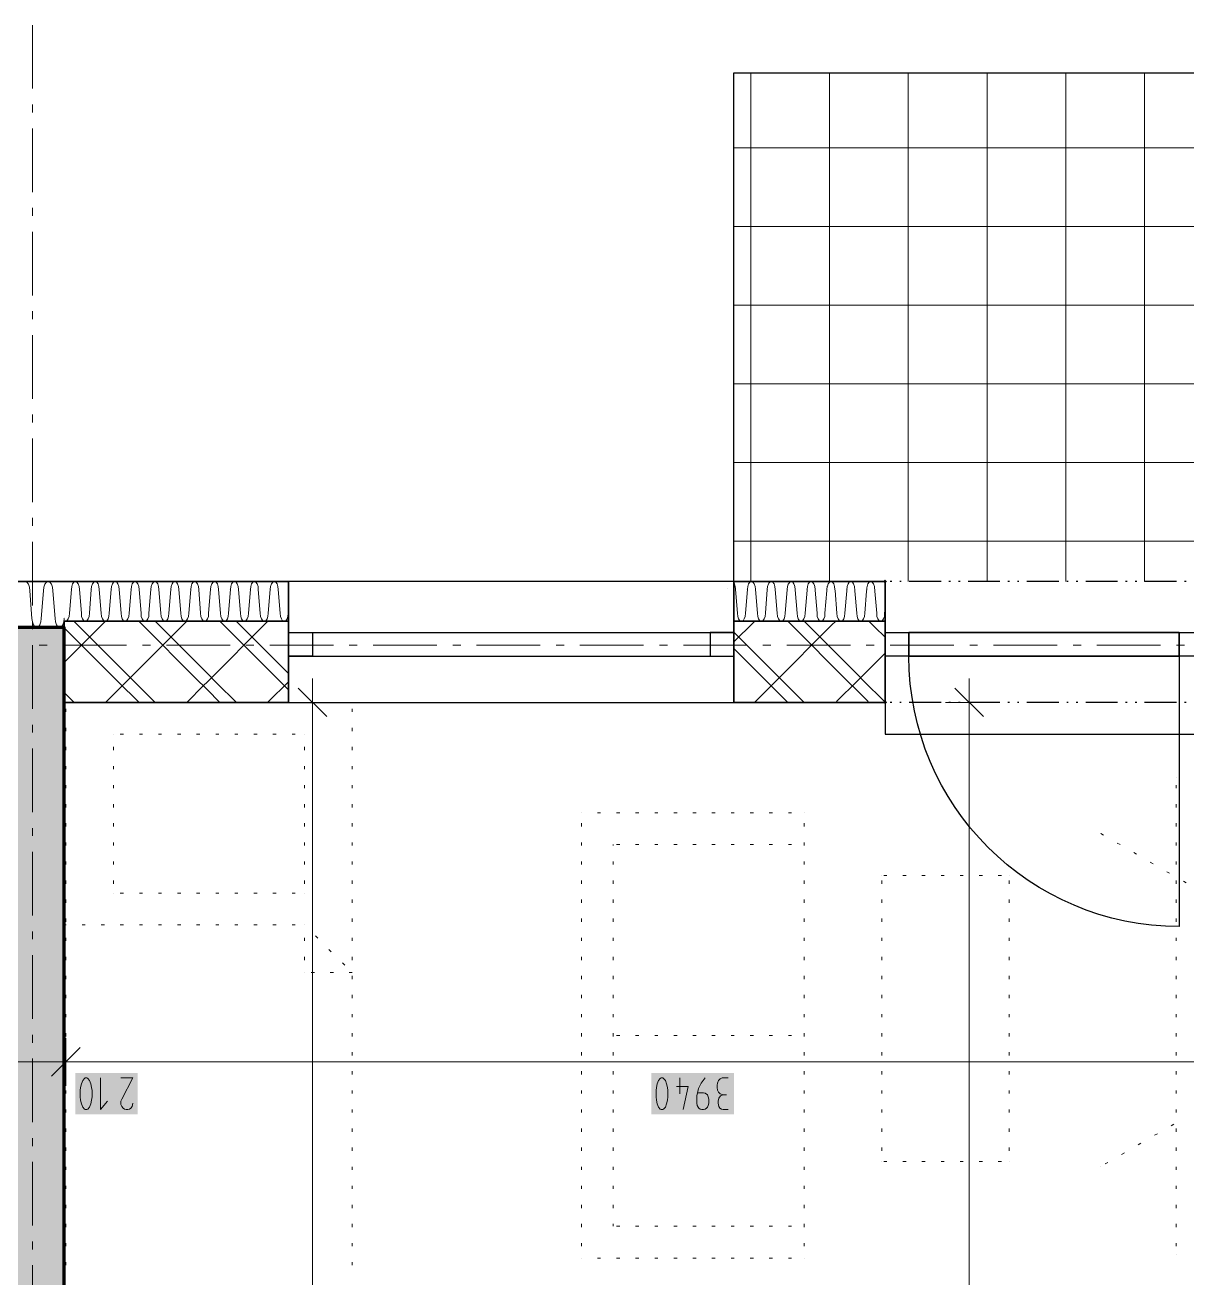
# Model space of a CAD drawing. Header units: millimetres. Extents: x 0 to 594, y 0 to 420.
# Drawn here: x 415.2 to 452.63, y 301.5 to 341.89 of the extents above; entities that cross this region are included whole.
import ezdxf

# ---------------------------------------------------------------- set-up
doc = ezdxf.new("R2010")
doc.units = ezdxf.units.MM
doc.header["$LTSCALE"] = 8
for name, color, linetype in [('PDF_Dvere', 7, 'Continuous'), ('PDF_Koty delkove', 7, 'Continuous'), ('PDF_Nabytek', 7, 'Continuous'), ('PDF_Obecne 0.25', 7, 'Continuous'), ('PDF_Okna', 7, 'Continuous'), ('PDF_Osy hlavni', 7, 'Continuous'), ('PDF_Srafy', 7, 'Continuous'), ('PDF_Steny obvodove nosne', 7, 'Continuous'), ('PDF_Steny sendvic', 7, 'Continuous'), ('PDF_Zatepleni', 7, 'Continuous')]:
    doc.layers.add(name, color=color, linetype=linetype)

msp = doc.modelspace()

# ---------------------------------------------------------------- hatches: boundary and pattern name
at = {"layer": 'PDF_Steny sendvic', "transparency": 33554559}
for points in [[(438.473, 323.671), (438.45, 323.694), (438.462, 323.706), (438.485, 323.706), (438.473, 323.717), (438.462, 323.706), (438.485, 323.706), (438.497, 323.694)], [(439.114, 323.671), (439.091, 323.694), (439.093, 323.695), (439.136, 323.695), (439.114, 323.717), (439.093, 323.695), (439.136, 323.695), (439.137, 323.694)], [(439.755, 323.671), (439.741, 323.685), (439.768, 323.684), (439.778, 323.694), (439.755, 323.717), (439.732, 323.694), (439.741, 323.685), (439.768, 323.684)], [(440.395, 323.671), (440.392, 323.674), (440.398, 323.674), (440.418, 323.694), (440.395, 323.717), (440.372, 323.694), (440.392, 323.674), (440.398, 323.674)]]:
    msp.add_hatch(color=256, dxfattribs=at).paths.add_polyline_path(points)

# ---------------------------------------------------------------- linework, layer by layer
at = {"layer": 'PDF_Dvere', "lineweight": 25}
for points in [[(442.907, 322.31), (443.675, 322.31), (443.675, 321.541), (442.907, 321.541)], [(443.675, 322.31), (443.675, 321.541)], [(452.388, 322.31), (453.156, 322.31), (453.156, 321.541), (452.388, 321.541)], [(452.388, 322.31), (452.388, 321.541)]]:
    msp.add_lwpolyline(points, close=True, dxfattribs=at)
for points in [[(443.675, 322.31), (452.388, 322.31), (443.675, 322.31)], [(443.675, 321.541), (452.388, 321.541), (443.675, 321.541)]]:
    msp.add_lwpolyline(points, dxfattribs=at)
msp.add_lwpolyline([(452.388, 321.541), (452.388, 312.829, -0.414213), (443.675, 321.541)], format="xyb", dxfattribs=at)
at = {"layer": 'PDF_Koty delkove', "lineweight": 18}
for points in [[(424.462, 320.055), (424.462, 320.824)], [(445.619, 320.055), (445.619, 320.824)], [(424.923, 319.594), (424.001, 320.516)], [(446.081, 319.594), (445.158, 320.516)], [(425.231, 320.055), (424.462, 320.055), (423.693, 320.055)], [(424.462, 131.969), (424.462, 165.401), (424.462, 185.307), (424.462, 187.114), (424.462, 188.6), (424.462, 212.482), (424.462, 215.25), (424.462, 218.325), (424.462, 233.7), (424.462, 236.775), (424.462, 239.542), (424.462, 263.425), (424.462, 264.911), (424.462, 320.055)], [(446.388, 320.055), (445.619, 320.055), (444.851, 320.055)], [(445.619, 233.7), (445.619, 236.467), (445.619, 238.005), (445.619, 241.982), (445.619, 263.425), (445.619, 270.599), (445.619, 272.086), (445.619, 320.055)], [(416.974, 308.925), (416.052, 308.003)], [(416.513, 309.233), (416.513, 308.464), (416.513, 307.696)], [(549.557, 308.464), (545.764, 308.464), (542.39, 308.464), (503.945, 308.464), (501.177, 308.464), (459.665, 308.464), (456.898, 308.464), (416.513, 308.464), (414.361, 308.464)], [(417.275, 307.012), (417.316, 307.114), (417.344, 307.234), (417.358, 307.336), (417.358, 307.541), (417.344, 307.643), (417.316, 307.763), (417.275, 307.866), (417.22, 307.934), (417.192, 307.952), (417.138, 307.952), (417.11, 307.934), (417.056, 307.866), (417.015, 307.763), (416.988, 307.643), (416.974, 307.541)], [(417.631, 307.952), (417.631, 306.927), (417.85, 307.199)], [(418.288, 307.952), (418.672, 307.952), (418.315, 307.268), (418.288, 307.199), (418.288, 307.097), (418.315, 307.029), (418.356, 306.978), (418.397, 306.943), (418.452, 306.927), (418.507, 306.927), (418.562, 306.943), (418.603, 306.978), (418.644, 307.029), (418.672, 307.131)], [(436.294, 307.952), (436.294, 307.439)], [(437.115, 307.952), (436.978, 307.781), (436.896, 307.609), (436.842, 307.371), (436.842, 307.131), (436.856, 307.063), (436.883, 307.012), (436.91, 306.978), (436.951, 306.943), (437.006, 306.927), (437.06, 306.927), (437.115, 306.943), (437.157, 306.978), (437.184, 307.012), (437.212, 307.063), (437.225, 307.131), (437.225, 307.268), (437.212, 307.336), (437.184, 307.404), (437.115, 307.456), (437.06, 307.473), (436.869, 307.473)], [(437.855, 307.952), (437.663, 307.952), (437.595, 307.917), (437.54, 307.866), (437.513, 307.781), (437.499, 307.712), (437.499, 307.643), (437.513, 307.558), (437.54, 307.491), (437.595, 307.439), (437.69, 307.404)], [(416.974, 307.541), (416.974, 307.336), (416.988, 307.234), (417.015, 307.114), (417.056, 307.012), (417.11, 306.943), (417.138, 306.927), (417.192, 306.927), (417.22, 306.943), (417.275, 307.012)], [(436.185, 307.678), (436.568, 307.678), (436.403, 306.927)], [(437.855, 306.927), (437.69, 306.927), (437.635, 306.943), (437.581, 306.978), (437.553, 307.029), (437.526, 307.131), (437.526, 307.199), (437.553, 307.302), (437.608, 307.371), (437.69, 307.404), (437.8, 307.404)]]:
    msp.add_lwpolyline(points, dxfattribs=at)
msp.add_lwpolyline([(435.528, 307.541), (435.528, 307.336), (435.542, 307.234), (435.569, 307.114), (435.61, 307.012), (435.664, 306.943), (435.692, 306.927), (435.746, 306.927), (435.774, 306.943), (435.828, 307.012), (435.87, 307.114), (435.897, 307.234), (435.911, 307.336), (435.911, 307.541), (435.897, 307.643), (435.87, 307.763), (435.828, 307.866), (435.774, 307.934), (435.746, 307.952), (435.692, 307.952), (435.664, 307.934), (435.61, 307.866), (435.569, 307.763), (435.542, 307.643)], close=True, dxfattribs=at)
at = {"layer": 'PDF_Koty delkove', "color": 7, "lineweight": 18, "true_color": 0xffffff, "transparency": 33554559}
for points in [[(418.825, 308.106), (416.821, 308.106), (418.825, 306.773), (416.821, 306.773)], [(438.036, 308.106), (435.374, 308.106), (438.036, 306.773), (435.374, 306.773)]]:
    msp.add_solid(points, dxfattribs=at)
at = {"layer": 'PDF_Nabytek', "lineweight": 13}
for points in [[(416.513, 320.055), (416.513, 320.055)], [(416.524, 320.055), (416.513, 320.055)], [(416.513, 320.055), (416.513, 320.055)], [(416.513, 319.745), (416.513, 319.848)], [(417.139, 320.055), (417.036, 320.055)], [(417.754, 320.055), (417.651, 320.055)], [(418.369, 320.055), (418.266, 320.055)], [(418.984, 320.055), (418.881, 320.055)], [(419.599, 320.055), (419.496, 320.055)], [(420.214, 320.055), (420.111, 320.055)], [(420.829, 320.055), (420.726, 320.055)], [(421.444, 320.055), (421.341, 320.055)], [(422.059, 320.055), (421.956, 320.055)], [(422.674, 320.055), (422.571, 320.055)], [(423.289, 320.055), (423.186, 320.055)], [(423.904, 320.055), (423.801, 320.055)], [(424.519, 320.055), (424.416, 320.055)], [(425.134, 320.055), (425.031, 320.055)], [(425.738, 320.055), (425.646, 320.055)], [(425.738, 320.055), (425.738, 320.055)], [(425.738, 320.055), (425.738, 320.055)], [(425.738, 319.745), (425.738, 319.848)], [(416.513, 319.13), (416.513, 319.233)], [(418.051, 319.03), (418.051, 319.03)], [(418.051, 319.03), (418.051, 319.03)], [(418.369, 319.03), (418.266, 319.03)], [(418.984, 319.03), (418.881, 319.03)], [(419.599, 319.03), (419.496, 319.03)], [(420.214, 319.03), (420.111, 319.03)], [(420.829, 319.03), (420.726, 319.03)], [(421.444, 319.03), (421.341, 319.03)], [(422.059, 319.03), (421.956, 319.03)], [(422.674, 319.03), (422.571, 319.03)], [(423.289, 319.03), (423.186, 319.03)], [(423.904, 319.03), (423.801, 319.03)], [(424.2, 319.03), (424.2, 319.03)], [(424.2, 319.03), (424.2, 319.03)], [(425.738, 319.13), (425.738, 319.233)], [(416.513, 318.515), (416.513, 318.618)], [(418.051, 318.515), (418.051, 318.618)], [(424.2, 318.515), (424.2, 318.618)], [(425.738, 318.515), (425.738, 318.618)], [(416.513, 317.9), (416.513, 318.003)], [(418.051, 317.9), (418.051, 318.003)], [(424.2, 317.9), (424.2, 318.003)], [(425.738, 317.9), (425.738, 318.003)], [(452.285, 317.637), (452.285, 317.637)], [(452.285, 317.637), (452.285, 317.637)], [(416.513, 317.285), (416.513, 317.388)], [(418.051, 317.285), (418.051, 317.388)], [(424.2, 317.285), (424.2, 317.388)], [(425.738, 317.285), (425.738, 317.388)], [(452.285, 317.285), (452.285, 317.388)], [(416.513, 316.67), (416.513, 316.773)], [(418.051, 316.67), (418.051, 316.773)], [(424.2, 316.67), (424.2, 316.773)], [(425.738, 316.67), (425.738, 316.773)], [(452.285, 316.67), (452.285, 316.773)], [(433.129, 316.494), (433.122, 316.494)], [(433.122, 316.494), (433.122, 316.494)], [(433.122, 316.494), (433.122, 316.494)], [(433.744, 316.494), (433.641, 316.494)], [(434.359, 316.494), (434.256, 316.494)], [(434.974, 316.494), (434.871, 316.494)], [(435.589, 316.494), (435.486, 316.494)], [(436.204, 316.494), (436.101, 316.494)], [(436.819, 316.494), (436.716, 316.494)], [(437.434, 316.494), (437.331, 316.494)], [(438.049, 316.494), (437.946, 316.494)], [(438.664, 316.494), (438.561, 316.494)], [(439.279, 316.494), (439.176, 316.494)], [(439.894, 316.494), (439.791, 316.494)], [(440.297, 316.494), (440.297, 316.494)], [(440.297, 316.494), (440.297, 316.494)], [(416.513, 316.055), (416.513, 316.158)], [(418.051, 316.055), (418.051, 316.158)], [(424.2, 316.055), (424.2, 316.158)], [(425.738, 316.055), (425.738, 316.158)], [(433.122, 316.055), (433.122, 316.158)], [(440.297, 316.055), (440.297, 316.158)], [(449.836, 315.839), (449.836, 315.839)], [(449.945, 315.775), (449.857, 315.827)], [(452.285, 316.055), (452.285, 316.158)], [(416.513, 315.44), (416.513, 315.543)], [(418.051, 315.44), (418.051, 315.543)], [(424.2, 315.44), (424.2, 315.543)], [(425.738, 315.44), (425.738, 315.543)], [(433.122, 315.44), (433.122, 315.543)], [(434.147, 315.469), (434.147, 315.469)], [(434.147, 315.44), (434.147, 315.469)], [(434.147, 315.469), (434.147, 315.469)], [(434.359, 315.469), (434.256, 315.469)], [(434.974, 315.469), (434.871, 315.469)], [(435.589, 315.469), (435.486, 315.469)], [(436.204, 315.469), (436.101, 315.469)], [(436.819, 315.469), (436.716, 315.469)], [(437.434, 315.469), (437.331, 315.469)], [(438.049, 315.469), (437.946, 315.469)], [(438.664, 315.469), (438.561, 315.469)], [(439.279, 315.469), (439.176, 315.469)], [(439.894, 315.469), (439.791, 315.469)], [(440.297, 315.44), (440.297, 315.543)], [(440.297, 315.469), (440.297, 315.469)], [(450.478, 315.468), (450.389, 315.519)], [(452.285, 315.44), (452.285, 315.543)], [(451.01, 315.16), (450.922, 315.212)], [(416.513, 314.825), (416.513, 314.928)], [(418.051, 314.825), (418.051, 314.928)], [(424.2, 314.825), (424.2, 314.928)], [(425.738, 314.825), (425.738, 314.928)], [(433.122, 314.825), (433.122, 314.928)], [(434.147, 314.825), (434.147, 314.928)], [(440.297, 314.825), (440.297, 314.928)], [(451.543, 314.853), (451.454, 314.904)], [(452.076, 314.545), (451.987, 314.597)], [(452.285, 314.825), (452.285, 314.928)], [(416.513, 314.21), (416.513, 314.313)], [(418.051, 314.21), (418.051, 314.313)], [(424.2, 314.21), (424.2, 314.313)], [(425.738, 314.21), (425.738, 314.313)], [(433.122, 314.21), (433.122, 314.313)], [(434.147, 314.21), (434.147, 314.313)], [(440.297, 314.21), (440.297, 314.313)], [(442.805, 314.476), (442.805, 314.476)], [(442.805, 314.476), (442.805, 314.476)], [(442.805, 314.21), (442.805, 314.313)], [(442.969, 314.476), (442.866, 314.476)], [(443.584, 314.476), (443.481, 314.476)], [(444.199, 314.476), (444.096, 314.476)], [(444.814, 314.476), (444.711, 314.476)], [(445.429, 314.476), (445.326, 314.476)], [(446.044, 314.476), (445.941, 314.476)], [(446.659, 314.476), (446.556, 314.476)], [(446.905, 314.476), (446.905, 314.476)], [(446.905, 314.476), (446.905, 314.476)], [(446.905, 314.21), (446.905, 314.313)], [(452.285, 314.21), (452.285, 314.313)], [(452.608, 314.238), (452.52, 314.289)], [(418.051, 313.905), (418.051, 313.905)], [(418.051, 313.905), (418.051, 313.905)], [(418.369, 313.905), (418.266, 313.905)], [(418.984, 313.905), (418.881, 313.905)], [(419.599, 313.905), (419.496, 313.905)], [(420.214, 313.905), (420.111, 313.905)], [(420.829, 313.905), (420.726, 313.905)], [(421.444, 313.905), (421.341, 313.905)], [(422.059, 313.905), (421.956, 313.905)], [(422.674, 313.905), (422.571, 313.905)], [(423.289, 313.905), (423.186, 313.905)], [(423.904, 313.905), (423.801, 313.905)], [(424.2, 313.905), (424.2, 313.905)], [(424.2, 313.905), (424.2, 313.905)], [(416.513, 313.595), (416.513, 313.698)], [(425.738, 313.595), (425.738, 313.698)], [(433.122, 313.595), (433.122, 313.698)], [(434.147, 313.595), (434.147, 313.698)], [(440.297, 313.595), (440.297, 313.698)], [(442.805, 313.595), (442.805, 313.698)], [(446.905, 313.595), (446.905, 313.698)], [(452.285, 313.595), (452.285, 313.698)], [(416.513, 312.98), (416.513, 313.083)], [(425.738, 312.98), (425.738, 313.083)], [(433.122, 312.98), (433.122, 313.083)], [(434.147, 312.98), (434.147, 313.083)], [(440.297, 312.98), (440.297, 313.083)], [(442.805, 312.98), (442.805, 313.083)], [(446.905, 312.98), (446.905, 313.083)], [(452.285, 312.98), (452.285, 313.083)], [(416.524, 312.88), (416.513, 312.88)], [(416.513, 312.88), (416.513, 312.88)], [(417.139, 312.88), (417.036, 312.88)], [(417.754, 312.88), (417.651, 312.88)], [(418.369, 312.88), (418.266, 312.88)], [(418.984, 312.88), (418.881, 312.88)], [(419.599, 312.88), (419.496, 312.88)], [(420.214, 312.88), (420.111, 312.88)], [(420.829, 312.88), (420.726, 312.88)], [(421.444, 312.88), (421.341, 312.88)], [(422.059, 312.88), (421.956, 312.88)], [(422.674, 312.88), (422.571, 312.88)], [(423.289, 312.88), (423.186, 312.88)], [(423.904, 312.88), (423.801, 312.88)], [(424.2, 312.88), (424.2, 312.88)], [(424.2, 312.88), (424.2, 312.88)], [(424.2, 312.88), (424.2, 312.88)], [(416.513, 312.365), (416.513, 312.468)], [(424.2, 312.365), (424.2, 312.468)], [(424.628, 312.453), (424.555, 312.525)], [(425.738, 312.365), (425.738, 312.468)], [(433.122, 312.365), (433.122, 312.468)], [(434.147, 312.365), (434.147, 312.468)], [(440.297, 312.365), (440.297, 312.468)], [(442.805, 312.365), (442.805, 312.468)], [(446.905, 312.365), (446.905, 312.468)], [(452.285, 312.365), (452.285, 312.468)], [(416.513, 311.75), (416.513, 311.853)], [(424.2, 311.75), (424.2, 311.853)], [(425.063, 312.018), (424.99, 312.09)], [(425.738, 311.75), (425.738, 311.853)], [(433.122, 311.75), (433.122, 311.853)], [(434.147, 311.75), (434.147, 311.853)], [(440.297, 311.75), (440.297, 311.853)], [(442.805, 311.75), (442.805, 311.853)], [(446.905, 311.75), (446.905, 311.853)], [(452.285, 311.75), (452.285, 311.853)], [(425.498, 311.583), (425.425, 311.655)], [(416.513, 311.135), (416.513, 311.238)], [(424.2, 311.343), (424.2, 311.343)], [(424.2, 311.343), (424.2, 311.343)], [(424.519, 311.343), (424.416, 311.343)], [(425.134, 311.343), (425.031, 311.343)], [(425.738, 311.343), (425.646, 311.343)], [(425.738, 311.343), (425.738, 311.343)], [(425.738, 311.343), (425.738, 311.343)], [(425.738, 311.135), (425.738, 311.238)], [(433.122, 311.135), (433.122, 311.238)], [(434.147, 311.135), (434.147, 311.238)], [(440.297, 311.135), (440.297, 311.238)], [(442.805, 311.135), (442.805, 311.238)], [(446.905, 311.135), (446.905, 311.238)], [(452.285, 311.135), (452.285, 311.238)], [(416.513, 310.52), (416.513, 310.623)], [(425.738, 310.52), (425.738, 310.623)], [(433.122, 310.52), (433.122, 310.623)], [(434.147, 310.52), (434.147, 310.623)], [(440.297, 310.52), (440.297, 310.623)], [(442.805, 310.52), (442.805, 310.623)], [(446.905, 310.52), (446.905, 310.623)], [(452.285, 310.52), (452.285, 310.623)], [(416.513, 309.905), (416.513, 310.008)], [(425.738, 309.905), (425.738, 310.008)], [(433.122, 309.905), (433.122, 310.008)], [(434.147, 309.905), (434.147, 310.008)], [(440.297, 309.905), (440.297, 310.008)], [(442.805, 309.905), (442.805, 310.008)], [(446.905, 309.905), (446.905, 310.008)], [(452.285, 309.905), (452.285, 310.008)], [(416.513, 309.29), (416.513, 309.393)], [(425.738, 309.29), (425.738, 309.393)], [(433.122, 309.29), (433.122, 309.393)], [(434.147, 309.29), (434.147, 309.393)], [(440.297, 309.29), (440.297, 309.393)], [(442.805, 309.29), (442.805, 309.393)], [(446.905, 309.29), (446.905, 309.393)], [(452.285, 309.29), (452.285, 309.393)], [(434.147, 309.319), (434.147, 309.319)], [(434.359, 309.319), (434.256, 309.319)], [(434.974, 309.319), (434.871, 309.319)], [(435.589, 309.319), (435.486, 309.319)], [(436.204, 309.319), (436.101, 309.319)], [(436.819, 309.319), (436.716, 309.319)], [(437.434, 309.319), (437.331, 309.319)], [(438.049, 309.319), (437.946, 309.319)], [(438.664, 309.319), (438.561, 309.319)], [(439.279, 309.319), (439.176, 309.319)], [(439.894, 309.319), (439.791, 309.319)], [(440.297, 309.319), (440.297, 309.319)], [(416.513, 308.675), (416.513, 308.778)], [(425.738, 308.675), (425.738, 308.778)], [(433.122, 308.675), (433.122, 308.778)], [(434.147, 308.675), (434.147, 308.778)], [(440.297, 308.675), (440.297, 308.778)], [(442.805, 308.675), (442.805, 308.778)], [(446.905, 308.675), (446.905, 308.778)], [(452.285, 308.675), (452.285, 308.778)], [(416.513, 308.06), (416.513, 308.163)], [(425.738, 308.06), (425.738, 308.163)], [(433.122, 308.06), (433.122, 308.163)], [(434.147, 308.06), (434.147, 308.163)], [(440.297, 308.06), (440.297, 308.163)], [(442.805, 308.06), (442.805, 308.163)], [(446.905, 308.06), (446.905, 308.163)], [(452.285, 308.06), (452.285, 308.163)], [(416.513, 307.445), (416.513, 307.548)], [(425.738, 307.445), (425.738, 307.548)], [(433.122, 307.445), (433.122, 307.548)], [(434.147, 307.445), (434.147, 307.548)], [(440.297, 307.445), (440.297, 307.548)], [(442.805, 307.445), (442.805, 307.548)], [(446.905, 307.445), (446.905, 307.548)], [(452.285, 307.445), (452.285, 307.548)], [(416.513, 306.83), (416.513, 306.933)], [(425.738, 306.83), (425.738, 306.933)], [(433.122, 306.83), (433.122, 306.933)], [(434.147, 306.83), (434.147, 306.933)], [(440.297, 306.83), (440.297, 306.933)], [(442.805, 306.83), (442.805, 306.933)], [(446.905, 306.83), (446.905, 306.933)], [(452.285, 306.83), (452.285, 306.933)], [(416.513, 306.215), (416.513, 306.318)], [(425.738, 306.215), (425.738, 306.318)], [(433.122, 306.215), (433.122, 306.318)], [(434.147, 306.215), (434.147, 306.318)], [(440.297, 306.215), (440.297, 306.318)], [(442.805, 306.215), (442.805, 306.318)], [(446.905, 306.215), (446.905, 306.318)], [(451.594, 306.1), (451.683, 306.151)], [(452.127, 306.407), (452.215, 306.459)], [(452.285, 306.215), (452.285, 306.318)], [(416.513, 305.6), (416.513, 305.703)], [(425.738, 305.6), (425.738, 305.703)], [(433.122, 305.6), (433.122, 305.703)], [(434.147, 305.6), (434.147, 305.703)], [(440.297, 305.6), (440.297, 305.703)], [(442.805, 305.6), (442.805, 305.703)], [(446.905, 305.6), (446.905, 305.703)], [(451.061, 305.792), (451.15, 305.844)], [(452.285, 305.6), (452.285, 305.703)], [(450.529, 305.485), (450.617, 305.536)], [(416.513, 304.985), (416.513, 305.088)], [(425.738, 304.985), (425.738, 305.088)], [(433.122, 304.985), (433.122, 305.088)], [(434.147, 304.985), (434.147, 305.088)], [(440.297, 304.985), (440.297, 305.088)], [(442.805, 305.251), (442.805, 305.251)], [(442.805, 305.251), (442.805, 305.251)], [(442.969, 305.251), (442.866, 305.251)], [(443.584, 305.251), (443.481, 305.251)], [(444.199, 305.251), (444.096, 305.251)], [(444.814, 305.251), (444.711, 305.251)], [(445.429, 305.251), (445.326, 305.251)], [(446.044, 305.251), (445.941, 305.251)], [(446.659, 305.251), (446.556, 305.251)], [(446.905, 305.251), (446.905, 305.251)], [(446.905, 305.251), (446.905, 305.251)], [(449.836, 305.085), (449.836, 305.085)], [(449.996, 305.177), (450.085, 305.229)], [(452.285, 304.985), (452.285, 305.088)], [(416.513, 304.37), (416.513, 304.473)], [(425.738, 304.37), (425.738, 304.473)], [(433.122, 304.37), (433.122, 304.473)], [(434.147, 304.37), (434.147, 304.473)], [(440.297, 304.37), (440.297, 304.473)], [(452.285, 304.37), (452.285, 304.473)], [(416.513, 303.755), (416.513, 303.858)], [(425.738, 303.755), (425.738, 303.858)], [(433.122, 303.755), (433.122, 303.858)], [(434.147, 303.755), (434.147, 303.858)], [(440.297, 303.755), (440.297, 303.858)], [(452.285, 303.755), (452.285, 303.858)], [(416.513, 303.14), (416.513, 303.243)], [(425.738, 303.14), (425.738, 303.243)], [(433.122, 303.14), (433.122, 303.243)], [(434.147, 303.169), (434.147, 303.243)], [(434.147, 303.169), (434.147, 303.169)], [(434.147, 303.169), (434.147, 303.169)], [(434.359, 303.169), (434.256, 303.169)], [(434.974, 303.169), (434.871, 303.169)], [(435.589, 303.169), (435.486, 303.169)], [(436.204, 303.169), (436.101, 303.169)], [(436.819, 303.169), (436.716, 303.169)], [(437.434, 303.169), (437.331, 303.169)], [(438.049, 303.169), (437.946, 303.169)], [(438.664, 303.169), (438.561, 303.169)], [(439.279, 303.169), (439.176, 303.169)], [(439.894, 303.169), (439.791, 303.169)], [(440.297, 303.14), (440.297, 303.243)], [(440.297, 303.169), (440.297, 303.169)], [(452.285, 303.14), (452.285, 303.243)], [(416.513, 302.525), (416.513, 302.628)], [(425.738, 302.525), (425.738, 302.628)], [(433.122, 302.525), (433.122, 302.628)], [(440.297, 302.525), (440.297, 302.628)], [(452.285, 302.525), (452.285, 302.628)], [(433.122, 302.144), (433.122, 302.144)], [(433.129, 302.144), (433.122, 302.144)], [(433.122, 302.144), (433.122, 302.144)], [(433.744, 302.144), (433.641, 302.144)], [(434.359, 302.144), (434.256, 302.144)], [(434.974, 302.144), (434.871, 302.144)], [(435.589, 302.144), (435.486, 302.144)], [(436.204, 302.144), (436.101, 302.144)], [(436.819, 302.144), (436.716, 302.144)], [(437.434, 302.144), (437.331, 302.144)], [(438.049, 302.144), (437.946, 302.144)], [(438.664, 302.144), (438.561, 302.144)], [(439.279, 302.144), (439.176, 302.144)], [(439.894, 302.144), (439.791, 302.144)], [(440.297, 302.144), (440.297, 302.144)], [(440.297, 302.144), (440.297, 302.144)], [(452.285, 302.262), (452.285, 302.262)], [(452.285, 302.262), (452.285, 302.262)], [(416.513, 301.91), (416.513, 302.013)], [(425.738, 301.91), (425.738, 302.013)]]:
    msp.add_lwpolyline(points, dxfattribs=at)
at = {"layer": 'PDF_Obecne 0.25', "lineweight": 25}
for points in [[(438.038, 323.95), (438.038, 340.35), (459.256, 340.35)], [(442.907, 320.055), (442.907, 319.03), (453.156, 319.03), (453.156, 320.055)]]:
    msp.add_lwpolyline(points, dxfattribs=at)
at = {"layer": 'PDF_Okna', "lineweight": 25}
for points in [[(438.038, 323.95), (423.688, 323.95)], [(423.688, 322.31), (438.038, 322.31)], [(423.688, 321.541), (438.038, 321.541)], [(423.688, 320.055), (438.038, 320.055)]]:
    msp.add_lwpolyline(points, dxfattribs=at)
for points in [[(423.688, 322.31), (424.457, 322.31), (424.457, 321.541), (423.688, 321.541)], [(438.038, 322.31), (437.269, 322.31), (437.269, 321.541), (438.038, 321.541)]]:
    msp.add_lwpolyline(points, close=True, dxfattribs=at)
at = {"layer": 'PDF_Osy hlavni', "lineweight": 18}
for points in [[(415.437, 339.835), (415.437, 341.885)], [(415.437, 339.066), (415.437, 339.323)], [(415.437, 336.504), (415.437, 338.554)], [(415.437, 335.735), (415.437, 335.991)], [(415.437, 333.173), (415.437, 335.223)], [(415.437, 332.404), (415.437, 332.66)], [(415.437, 329.841), (415.437, 331.891)], [(415.437, 329.073), (415.437, 329.329)], [(415.437, 326.51), (415.437, 328.56)], [(415.437, 325.742), (415.437, 325.998)], [(415.437, 323.179), (415.437, 325.229)], [(415.437, 322.41), (415.437, 322.667)], [(415.437, 319.848), (415.437, 321.898)], [(415.909, 321.9), (415.653, 321.9)], [(418.471, 321.9), (416.421, 321.9)], [(419.24, 321.9), (418.984, 321.9)], [(421.803, 321.9), (419.753, 321.9)], [(422.571, 321.9), (422.315, 321.9)], [(425.134, 321.9), (423.084, 321.9)], [(425.903, 321.9), (425.646, 321.9)], [(428.465, 321.9), (426.415, 321.9)], [(429.234, 321.9), (428.978, 321.9)], [(431.796, 321.9), (429.746, 321.9)], [(432.565, 321.9), (432.309, 321.9)], [(435.128, 321.9), (433.078, 321.9)], [(435.896, 321.9), (435.64, 321.9)], [(438.459, 321.9), (436.409, 321.9)], [(439.227, 321.9), (438.971, 321.9)], [(441.79, 321.9), (439.74, 321.9)], [(442.559, 321.9), (442.302, 321.9)], [(445.121, 321.9), (443.071, 321.9)], [(445.89, 321.9), (445.634, 321.9)], [(448.452, 321.9), (446.402, 321.9)], [(449.221, 321.9), (448.965, 321.9)], [(451.784, 321.9), (449.734, 321.9)], [(452.552, 321.9), (452.296, 321.9)], [(415.437, 319.079), (415.437, 319.335)], [(415.437, 316.517), (415.437, 318.567)], [(415.437, 315.748), (415.437, 316.004)], [(415.437, 313.185), (415.437, 315.235)], [(415.437, 312.417), (415.437, 312.673)], [(415.437, 309.854), (415.437, 311.904)], [(415.437, 309.085), (415.437, 309.342)], [(415.437, 306.523), (415.437, 308.573)], [(415.437, 305.754), (415.437, 306.01)], [(415.437, 303.192), (415.437, 305.242)], [(415.437, 302.423), (415.437, 302.679)], [(415.437, 299.86), (415.437, 301.91)]]:
    msp.add_lwpolyline(points, dxfattribs=at)
at = {"layer": 'PDF_Srafy', "lineweight": 9}
for points in [[(438.583, 340.35), (438.583, 337.931), (438.583, 332.857), (438.583, 327.784), (438.583, 323.95)], [(441.119, 340.35), (441.119, 335.394), (441.119, 330.321), (441.119, 325.247), (441.119, 323.95)], [(443.656, 340.35), (443.656, 337.931)], [(446.193, 340.35), (446.193, 335.394)], [(448.73, 340.35), (448.73, 337.931), (448.73, 332.857)], [(451.266, 340.35), (451.266, 335.394), (451.266, 330.321)], [(463.95, 337.931), (458.876, 337.931), (453.803, 337.931), (448.73, 337.931), (443.656, 337.931), (438.583, 337.931), (438.038, 337.931)], [(443.656, 337.931), (443.656, 332.857), (443.656, 327.784), (443.656, 323.95)], [(466.487, 335.394), (461.413, 335.394), (456.34, 335.394), (451.266, 335.394), (446.193, 335.394), (441.119, 335.394), (438.038, 335.394)], [(446.193, 335.394), (446.193, 330.321), (446.193, 325.247), (446.193, 323.95)], [(486.828, 332.857), (484.244, 332.857), (479.17, 332.857), (474.097, 332.857), (469.023, 332.857), (463.95, 332.857), (458.876, 332.857), (453.803, 332.857), (448.73, 332.857), (443.656, 332.857), (438.583, 332.857), (438.038, 332.857)], [(448.73, 332.857), (448.73, 327.784), (448.73, 323.95)], [(466.487, 330.321), (461.413, 330.321), (456.34, 330.321), (451.266, 330.321), (446.193, 330.321), (441.119, 330.321), (438.038, 330.321)], [(451.266, 330.321), (451.266, 325.247), (451.266, 323.95)], [(469.023, 327.784), (463.95, 327.784), (458.876, 327.784), (453.803, 327.784), (448.73, 327.784), (443.656, 327.784), (438.583, 327.784), (438.038, 327.784)], [(471.56, 325.247), (466.487, 325.247), (461.413, 325.247), (456.34, 325.247), (451.266, 325.247), (446.193, 325.247), (441.119, 325.247), (438.038, 325.247)]]:
    msp.add_lwpolyline(points, dxfattribs=at)
at = {"layer": 'PDF_Steny obvodove nosne', "lineweight": 70}
msp.add_lwpolyline([(414.412, 320.209), (414.412, 320.055), (414.412, 236.467), (414.412, 233.853), (416.462, 233.853), (416.462, 236.467), (416.462, 236.775), (416.462, 239.542), (416.462, 263.425), (416.462, 264.911), (416.462, 320.055), (416.462, 322.464), (414.412, 322.464)], dxfattribs=at)
at = {"layer": 'PDF_Steny obvodove nosne', "color": 9, "lineweight": 9, "true_color": 0xc0c0c0, "transparency": 33554559}
msp.add_solid([(416.462, 233.853), (416.462, 322.464), (414.412, 233.853), (414.412, 322.464)], dxfattribs=at)
at = {"layer": 'PDF_Steny sendvic', "lineweight": 35}
for points in [[(423.688, 323.95), (416.462, 323.95)], [(423.688, 323.95), (423.688, 322.669)], [(442.907, 323.95), (438.038, 323.95)], [(438.038, 322.669), (438.038, 323.95)], [(442.907, 323.95), (442.907, 322.669)], [(423.688, 322.669), (423.688, 322.31), (423.688, 321.541), (423.688, 320.055), (416.513, 320.055), (416.462, 320.055), (416.462, 322.464), (416.462, 322.669), (423.688, 322.669)], [(416.462, 322.669), (423.688, 322.669)], [(442.907, 322.669), (438.038, 322.669), (442.907, 322.669), (442.907, 322.31), (442.907, 321.541), (442.907, 320.055), (438.038, 320.055), (438.038, 321.541), (438.038, 322.31), (438.038, 322.669)]]:
    msp.add_lwpolyline(points, dxfattribs=at)
at = {"layer": 'PDF_Steny sendvic', "lineweight": 9}
for points in [[(416.821, 323.95), (416.771, 323.931), (416.73, 323.875), (416.702, 323.792), (416.692, 323.694)], [(416.949, 323.694), (416.939, 323.792), (416.911, 323.875), (416.87, 323.931), (416.821, 323.95)], [(417.461, 323.95), (417.412, 323.931), (417.371, 323.875), (417.343, 323.792), (417.333, 323.694)], [(417.589, 323.694), (417.58, 323.792), (417.552, 323.875), (417.51, 323.931), (417.461, 323.95)], [(418.102, 323.95), (418.053, 323.931), (418.011, 323.875), (417.983, 323.792), (417.974, 323.694)], [(418.23, 323.694), (418.22, 323.792), (418.192, 323.875), (418.151, 323.931), (418.102, 323.95)], [(418.742, 323.95), (418.693, 323.931), (418.652, 323.875), (418.624, 323.792), (418.614, 323.694)], [(418.871, 323.694), (418.861, 323.792), (418.833, 323.875), (418.791, 323.931), (418.742, 323.95)], [(419.292, 323.875), (419.265, 323.792), (419.255, 323.694)], [(419.383, 323.95), (419.334, 323.931), (419.292, 323.875)], [(419.511, 323.694), (419.501, 323.792), (419.474, 323.875), (419.432, 323.931), (419.383, 323.95)], [(420.024, 323.95), (419.975, 323.931), (419.933, 323.875), (419.905, 323.792), (419.895, 323.694)], [(420.152, 323.694), (420.142, 323.792), (420.114, 323.875), (420.073, 323.931), (420.024, 323.95)], [(420.664, 323.95), (420.615, 323.931), (420.574, 323.875), (420.546, 323.792), (420.536, 323.694)], [(420.792, 323.694), (420.783, 323.792), (420.755, 323.875), (420.713, 323.931), (420.664, 323.95)], [(421.305, 323.95), (421.256, 323.931), (421.214, 323.875), (421.186, 323.792), (421.177, 323.694)], [(421.433, 323.694), (421.423, 323.792), (421.395, 323.875), (421.354, 323.931), (421.305, 323.95)], [(421.945, 323.95), (421.896, 323.931), (421.855, 323.875), (421.827, 323.792), (421.817, 323.694)], [(422.074, 323.694), (422.064, 323.792), (422.036, 323.875), (421.995, 323.931), (421.945, 323.95)], [(422.586, 323.95), (422.537, 323.931), (422.495, 323.875), (422.468, 323.792), (422.458, 323.694)], [(422.714, 323.694), (422.704, 323.792), (422.677, 323.875), (422.635, 323.931), (422.586, 323.95)], [(423.227, 323.95), (423.178, 323.931), (423.136, 323.875), (423.108, 323.792), (423.099, 323.694)], [(423.355, 323.694), (423.345, 323.792), (423.317, 323.875), (423.276, 323.931), (423.227, 323.95)], [(438.152, 322.925), (438.089, 323.694), (438.087, 323.712), (438.079, 323.792), (438.052, 323.875), (438.038, 323.893)], [(438.602, 323.95), (438.553, 323.931), (438.549, 323.925), (438.511, 323.875), (438.483, 323.792), (438.475, 323.706), (438.473, 323.694)], [(438.72, 323.792), (438.692, 323.875), (438.659, 323.92), (438.651, 323.931), (438.602, 323.95)], [(439.242, 323.95), (439.193, 323.931), (439.167, 323.895), (439.152, 323.875), (439.124, 323.792), (439.114, 323.695), (439.114, 323.694)], [(439.37, 323.694), (439.361, 323.792), (439.333, 323.875), (439.324, 323.888), (439.291, 323.931), (439.242, 323.95)], [(439.883, 323.95), (439.834, 323.931), (439.792, 323.875), (439.789, 323.865), (439.764, 323.792), (439.755, 323.694)], [(440.011, 323.694), (440.001, 323.792), (439.98, 323.856), (439.973, 323.875), (439.932, 323.931), (439.883, 323.95)], [(440.523, 323.95), (440.474, 323.931), (440.433, 323.875), (440.419, 323.834), (440.405, 323.792), (440.395, 323.694)], [(440.652, 323.694), (440.642, 323.792), (440.631, 323.824), (440.614, 323.875), (440.572, 323.931), (440.523, 323.95)], [(441.164, 323.95), (441.115, 323.931), (441.073, 323.875), (441.049, 323.803), (441.046, 323.792), (441.036, 323.694)], [(441.292, 323.694), (441.282, 323.792), (441.282, 323.792), (441.255, 323.875), (441.213, 323.931), (441.164, 323.95)], [(441.805, 323.95), (441.756, 323.931), (441.714, 323.875), (441.686, 323.792), (441.684, 323.772), (441.677, 323.694)], [(441.933, 323.694), (441.926, 323.761), (441.923, 323.792), (441.895, 323.875), (441.854, 323.931), (441.805, 323.95)], [(442.445, 323.95), (442.396, 323.931), (442.355, 323.875), (442.327, 323.792), (442.322, 323.741), (442.317, 323.694)], [(442.573, 323.694), (442.57, 323.729), (442.564, 323.792), (442.536, 323.875), (442.494, 323.931), (442.445, 323.95)], [(416.629, 322.925), (416.692, 323.694)], [(416.949, 323.694), (417.012, 322.925)], [(417.27, 322.925), (417.333, 323.694)], [(417.589, 323.694), (417.653, 322.925)], [(417.91, 322.925), (417.974, 323.694)], [(418.23, 323.694), (418.293, 322.925)], [(418.551, 322.925), (418.614, 323.694)], [(418.871, 323.694), (418.934, 322.925)], [(419.191, 322.925), (419.255, 323.694)], [(419.511, 323.694), (419.575, 322.925)], [(419.832, 322.925), (419.895, 323.694)], [(420.152, 323.694), (420.215, 322.925)], [(420.473, 322.925), (420.536, 323.694)], [(420.792, 323.694), (420.856, 322.925)], [(421.113, 322.925), (421.177, 323.694)], [(421.433, 323.694), (421.496, 322.925)], [(421.754, 322.925), (421.817, 323.694)], [(422.074, 323.694), (422.137, 322.925)], [(422.395, 322.925), (422.458, 323.694)], [(422.714, 323.694), (422.778, 322.925)], [(423.035, 322.925), (423.099, 323.694)], [(423.355, 323.694), (423.418, 322.925)], [(438.41, 322.925), (438.473, 323.694)], [(438.73, 323.694), (438.729, 323.701), (438.72, 323.792)], [(438.73, 323.694), (438.793, 322.925)], [(439.051, 322.925), (439.114, 323.694)], [(439.37, 323.694), (439.371, 323.691), (439.434, 322.925)], [(439.691, 322.925), (439.754, 323.685), (439.755, 323.694)], [(440.011, 323.694), (440.012, 323.68), (440.074, 322.925)], [(440.332, 322.925), (440.394, 323.674), (440.395, 323.694)], [(440.652, 323.694), (440.654, 323.67), (440.715, 322.925)], [(440.972, 322.925), (441.033, 323.663), (441.036, 323.694)], [(441.292, 323.694), (441.295, 323.659), (441.356, 322.925)], [(441.613, 322.925), (441.673, 323.653), (441.677, 323.694)], [(441.933, 323.694), (441.937, 323.648), (441.996, 322.925)], [(442.254, 322.925), (442.313, 323.642), (442.317, 323.694)], [(442.573, 323.694), (442.578, 323.638), (442.637, 322.925)], [(423.676, 322.925), (423.688, 323.073)], [(442.894, 322.925), (442.907, 323.073)], [(416.462, 322.682), (416.487, 322.669)], [(416.462, 321.336), (417.794, 322.669)], [(416.514, 322.669), (416.549, 322.687), (416.591, 322.743), (416.619, 322.827), (416.629, 322.925)], [(416.629, 322.925), (416.629, 322.925)], [(419.388, 320.055), (419.382, 320.062), (419.072, 320.371), (418.722, 320.721), (418.46, 320.983), (416.774, 322.669)], [(417.012, 322.925), (417.022, 322.827), (417.05, 322.743), (417.092, 322.687), (417.127, 322.669)], [(417.154, 322.669), (417.19, 322.687), (417.232, 322.743), (417.26, 322.827), (417.27, 322.925)], [(417.27, 322.925), (417.27, 322.925)], [(417.653, 322.925), (417.662, 322.827), (417.69, 322.743), (417.732, 322.687), (417.768, 322.669)], [(417.794, 320.055), (417.797, 320.058), (417.978, 320.239), (418.46, 320.721), (420.408, 322.669)], [(417.795, 322.669), (417.831, 322.687), (417.873, 322.743), (417.9, 322.827), (417.91, 322.925)], [(417.91, 322.925), (417.91, 322.925)], [(418.293, 322.925), (418.303, 322.827), (418.331, 322.743), (418.373, 322.687), (418.409, 322.669)], [(418.436, 322.669), (418.471, 322.687), (418.513, 322.743), (418.541, 322.827), (418.551, 322.925)], [(418.551, 322.925), (418.551, 322.925)], [(420.813, 320.721), (418.865, 322.669)], [(418.934, 322.925), (418.944, 322.827), (418.972, 322.743), (419.013, 322.687), (419.049, 322.669)], [(419.076, 322.669), (419.112, 322.687), (419.154, 322.743), (419.182, 322.827), (419.191, 322.925)], [(419.191, 322.925), (419.191, 322.925)], [(422.002, 320.055), (421.99, 320.067), (421.403, 320.654), (421.336, 320.721), (421.074, 320.983), (419.388, 322.669)], [(419.575, 322.925), (419.584, 322.827), (419.612, 322.743), (419.654, 322.687), (419.69, 322.669)], [(419.717, 322.669), (419.753, 322.687), (419.794, 322.743), (419.822, 322.827), (419.832, 322.925)], [(419.832, 322.925), (419.832, 322.925)], [(420.215, 322.925), (420.225, 322.827), (420.253, 322.743), (420.295, 322.687), (420.33, 322.669)], [(420.357, 322.669), (420.393, 322.687), (420.435, 322.743), (420.463, 322.827), (420.473, 322.925)], [(420.408, 320.055), (420.417, 320.064), (420.952, 320.599), (421.074, 320.721), (423.022, 322.669)], [(420.473, 322.925), (420.473, 322.925)], [(420.856, 322.925), (420.866, 322.827), (420.893, 322.743), (420.935, 322.687), (420.971, 322.669)], [(420.998, 322.669), (421.034, 322.687), (421.076, 322.743), (421.104, 322.827), (421.113, 322.925)], [(421.113, 322.925), (421.113, 322.925)], [(423.427, 320.721), (423.268, 320.88), (421.479, 322.669)], [(421.496, 322.925), (421.506, 322.827), (421.534, 322.743), (421.576, 322.687), (421.612, 322.669)], [(421.639, 322.669), (421.674, 322.687), (421.716, 322.743), (421.744, 322.827), (421.754, 322.925)], [(421.754, 322.925), (421.754, 322.925)], [(423.688, 320.983), (422.002, 322.669)], [(422.137, 322.925), (422.147, 322.827), (422.175, 322.743), (422.217, 322.687), (422.252, 322.669)], [(422.279, 322.669), (422.315, 322.687), (422.357, 322.743), (422.385, 322.827), (422.395, 322.925)], [(422.395, 322.925), (422.395, 322.925)], [(422.778, 322.925), (422.787, 322.827), (422.815, 322.743), (422.857, 322.687), (422.893, 322.669)], [(422.92, 322.669), (422.956, 322.687), (422.997, 322.743), (423.025, 322.827), (423.035, 322.925)], [(423.035, 322.925), (423.035, 322.925)], [(423.035, 322.925), (423.035, 322.925)], [(423.418, 322.925), (423.428, 322.827), (423.456, 322.743), (423.498, 322.687), (423.534, 322.669)], [(423.56, 322.669), (423.596, 322.687), (423.638, 322.743), (423.666, 322.827), (423.676, 322.925)], [(423.676, 322.925), (423.676, 322.925)], [(438.038, 322.003), (438.678, 322.642), (438.704, 322.669)], [(438.152, 322.925), (438.162, 322.827), (438.19, 322.743), (438.232, 322.687), (438.268, 322.669)], [(438.295, 322.669), (438.331, 322.687)], [(438.331, 322.687), (438.372, 322.743), (438.4, 322.827), (438.41, 322.925)], [(438.41, 322.925), (438.41, 322.925)], [(438.704, 320.055), (438.753, 320.104), (439.37, 320.721), (441.187, 322.539), (441.318, 322.669)], [(438.793, 322.925), (438.803, 322.827), (438.831, 322.743), (438.873, 322.687), (438.908, 322.669)], [(438.935, 322.669), (438.971, 322.687), (439.013, 322.743), (439.041, 322.827), (439.051, 322.925)], [(439.051, 322.925), (439.051, 322.925)], [(439.434, 322.925), (439.444, 322.827), (439.471, 322.743), (439.513, 322.687), (439.549, 322.669)], [(439.576, 322.669), (439.612, 322.687), (439.654, 322.743), (439.681, 322.827), (439.691, 322.925)], [(439.691, 322.925), (439.691, 322.925)], [(442.389, 320.055), (442.332, 320.112), (441.984, 320.46), (441.723, 320.721), (439.85, 322.594), (439.775, 322.669)], [(440.074, 322.925), (440.084, 322.827), (440.112, 322.743), (440.154, 322.687), (440.19, 322.669)], [(440.217, 322.669), (440.252, 322.687), (440.294, 322.743), (440.322, 322.827), (440.332, 322.925)], [(442.245, 320.721), (441.984, 320.983), (440.396, 322.571), (440.298, 322.669)], [(440.332, 322.925), (440.332, 322.925)], [(440.715, 322.925), (440.725, 322.827), (440.753, 322.743), (440.794, 322.687), (440.83, 322.669)], [(440.857, 322.669), (440.893, 322.687), (440.935, 322.743), (440.963, 322.827), (440.972, 322.925)], [(440.972, 322.925), (440.972, 322.925)], [(441.356, 322.925), (441.365, 322.827), (441.393, 322.743), (441.435, 322.687), (441.471, 322.669)], [(441.498, 322.669), (441.534, 322.687), (441.575, 322.743), (441.603, 322.827), (441.613, 322.925)], [(441.613, 322.925), (441.613, 322.925)], [(441.996, 322.925), (442.006, 322.827), (442.034, 322.743), (442.076, 322.687), (442.112, 322.669)], [(442.138, 322.669), (442.174, 322.687), (442.216, 322.743), (442.244, 322.827), (442.254, 322.925)], [(442.254, 322.925), (442.254, 322.925)], [(442.907, 322.151), (442.577, 322.481), (442.389, 322.669)], [(442.637, 322.925), (442.647, 322.827), (442.675, 322.743), (442.716, 322.687), (442.752, 322.669)], [(442.779, 322.669), (442.815, 322.687), (442.857, 322.743), (442.885, 322.827), (442.894, 322.925)], [(442.894, 322.925), (442.894, 322.925)], [(418.46, 320.46), (418.199, 320.721), (416.462, 322.459)], [(440.298, 320.055), (440.246, 320.107), (439.632, 320.721), (439.37, 320.983), (438.038, 322.315)], [(439.775, 320.055), (439.724, 320.106), (439.37, 320.46), (439.109, 320.721), (438.038, 321.793)], [(441.318, 320.055), (441.372, 320.11), (441.984, 320.721), (442.907, 321.644)], [(421.074, 320.46), (420.937, 320.597), (420.813, 320.721)], [(423.022, 320.055), (423.036, 320.07), (423.688, 320.721)], [(423.688, 320.46), (423.427, 320.721)], [(423.688, 320.983), (423.688, 320.983)], [(423.688, 320.721), (423.688, 320.721)], [(442.907, 320.06), (442.854, 320.113), (442.245, 320.721)], [(416.774, 320.055), (416.774, 320.056), (416.741, 320.089), (416.462, 320.368)], [(418.865, 320.055), (418.86, 320.06), (418.606, 320.315), (418.46, 320.46)], [(421.479, 320.055), (421.468, 320.066), (421.074, 320.46)], [(423.688, 320.46), (423.688, 320.46)]]:
    msp.add_lwpolyline(points, dxfattribs=at)
at = {"layer": 'PDF_Steny sendvic', "lineweight": 25}
for points in [[(443.122, 323.95), (443.071, 323.95)], [(443.43, 323.95), (443.379, 323.95)], [(444.711, 323.95), (443.686, 323.95)], [(445.019, 323.95), (444.967, 323.95)], [(445.326, 323.95), (445.275, 323.95)], [(446.607, 323.95), (445.582, 323.95)], [(446.915, 323.95), (446.864, 323.95)], [(447.222, 323.95), (447.171, 323.95)], [(448.504, 323.95), (447.479, 323.95)], [(448.811, 323.95), (448.76, 323.95)], [(449.119, 323.95), (449.067, 323.95)], [(450.4, 323.95), (449.375, 323.95)], [(450.707, 323.95), (450.656, 323.95)], [(451.015, 323.95), (450.964, 323.95)], [(452.296, 323.95), (451.271, 323.95)], [(452.604, 323.95), (452.552, 323.95)], [(443.122, 320.055), (443.071, 320.055)], [(443.43, 320.055), (443.379, 320.055)], [(444.711, 320.055), (443.686, 320.055)], [(445.019, 320.055), (444.967, 320.055)], [(445.326, 320.055), (445.275, 320.055)], [(446.607, 320.055), (445.582, 320.055)], [(446.915, 320.055), (446.864, 320.055)], [(447.222, 320.055), (447.171, 320.055)], [(448.504, 320.055), (447.479, 320.055)], [(448.811, 320.055), (448.76, 320.055)], [(449.119, 320.055), (449.067, 320.055)], [(450.4, 320.055), (449.375, 320.055)], [(450.707, 320.055), (450.656, 320.055)], [(451.015, 320.055), (450.964, 320.055)], [(452.296, 320.055), (451.271, 320.055)], [(452.604, 320.055), (452.552, 320.055)]]:
    msp.add_lwpolyline(points, dxfattribs=at)
at = {"layer": 'PDF_Steny sendvic', "lineweight": 9}
msp.add_lwpolyline([(437.834, 323.716), (437.832, 323.716), (437.834, 323.716)], close=True, dxfattribs=at)
at = {"layer": 'PDF_Steny sendvic', "lineweight": 25, "transparency": 33554559}
for points in [[(442.971, 323.95), (442.907, 323.886), (442.907, 324.014), (442.842, 323.95)], [(442.971, 320.055), (442.907, 319.991), (442.907, 320.119), (442.842, 320.055)]]:
    msp.add_solid(points, dxfattribs=at)
at = {"layer": 'PDF_Steny sendvic', "lineweight": 9, "transparency": 33554559}
for points in [[(416.692, 323.671), (416.669, 323.694), (416.715, 323.694), (416.692, 323.717)], [(417.333, 323.671), (417.31, 323.694), (417.356, 323.694), (417.333, 323.717)], [(417.974, 323.671), (417.951, 323.694), (417.997, 323.694), (417.974, 323.717)], [(418.614, 323.671), (418.591, 323.694), (418.637, 323.694), (418.614, 323.717)], [(419.255, 323.671), (419.232, 323.694), (419.278, 323.694), (419.255, 323.717)], [(419.895, 323.671), (419.872, 323.694), (419.919, 323.694), (419.895, 323.717)], [(420.536, 323.671), (420.513, 323.694), (420.559, 323.694), (420.536, 323.717)], [(421.177, 323.671), (421.154, 323.694), (421.2, 323.694), (421.177, 323.717)], [(421.817, 323.671), (421.794, 323.694), (421.84, 323.694), (421.817, 323.717)], [(422.458, 323.671), (422.435, 323.694), (422.481, 323.694), (422.458, 323.717)], [(423.099, 323.671), (423.076, 323.694), (423.122, 323.694), (423.099, 323.717)], [(441.036, 323.671), (441.013, 323.694), (441.059, 323.694), (441.036, 323.717)], [(441.677, 323.671), (441.653, 323.694), (441.7, 323.694), (441.677, 323.717)], [(442.317, 323.671), (442.294, 323.694), (442.34, 323.694), (442.317, 323.717)], [(418.46, 320.698), (418.437, 320.721), (418.484, 320.721), (418.46, 320.745)], [(421.074, 320.698), (421.051, 320.721), (421.097, 320.721), (421.074, 320.745)], [(423.688, 320.698), (423.665, 320.721), (423.688, 320.745)], [(439.37, 320.698), (439.347, 320.721), (439.393, 320.721), (439.37, 320.745)], [(441.984, 320.698), (441.961, 320.721), (442.007, 320.721), (441.984, 320.745)]]:
    msp.add_solid(points, dxfattribs=at)
at = {"layer": 'PDF_Zatepleni', "lineweight": 35}
msp.add_lwpolyline([(416.462, 323.95), (414.412, 323.95), (413.489, 323.95), (413.489, 322.669), (413.489, 322.464), (414.412, 322.464), (416.462, 322.464), (416.462, 322.669)], dxfattribs=at)
at = {"layer": 'PDF_Zatepleni', "lineweight": 9}
for points in [[(415.214, 323.95), (415.256, 323.929), (415.304, 323.864), (415.336, 323.767), (415.348, 323.653), (415.421, 322.761), (415.433, 322.647), (415.465, 322.551), (415.513, 322.487), (415.57, 322.464), (415.627, 322.487), (415.675, 322.551), (415.707, 322.647), (415.719, 322.761), (415.792, 323.653)], [(415.926, 323.95), (415.884, 323.929), (415.836, 323.864), (415.804, 323.767), (415.792, 323.653)], [(415.957, 323.95), (415.999, 323.929), (416.047, 323.864), (416.08, 323.767), (416.091, 323.653), (416.165, 322.761), (416.176, 322.647), (416.208, 322.551), (416.256, 322.487), (416.313, 322.464), (416.37, 322.487), (416.418, 322.551), (416.45, 322.647), (416.462, 322.761)], [(415.792, 323.653), (415.792, 323.653)]]:
    msp.add_lwpolyline(points, dxfattribs=at)
at = {"layer": 'PDF_Zatepleni', "lineweight": 9, "transparency": 33554559}
for points in [[(415.719, 322.738), (415.696, 322.761), (415.742, 322.761), (415.719, 322.784)], [(416.462, 322.738), (416.439, 322.761), (416.462, 322.784)]]:
    msp.add_solid(points, dxfattribs=at)

doc.saveas('drawing.dxf')
